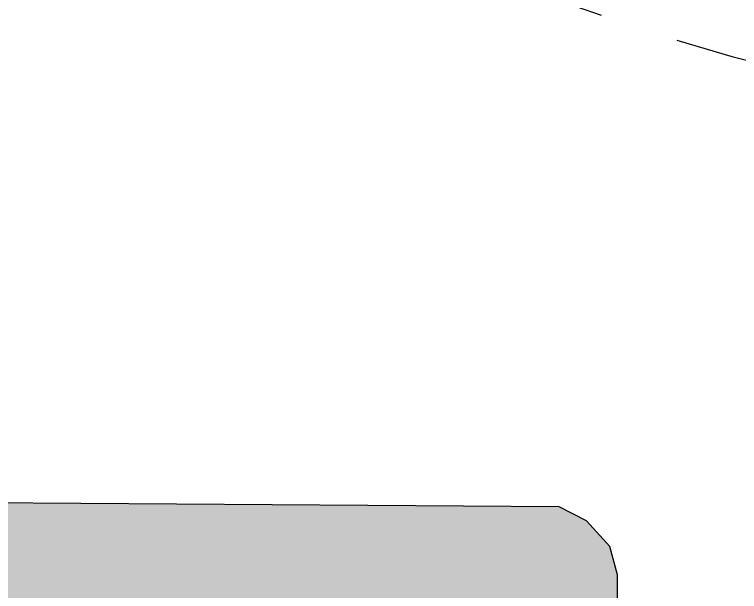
# Model space of a CAD drawing. Header units: millimetres. Extents: x -1573 to 210, y -360 to 557.
# Drawn here: x -503.982 to -499.898, y 14.194 to 17.445 of the extents above; entities that cross this region are included whole.
import ezdxf

# ---------------------------------------------------------------- set-up
doc = ezdxf.new("R2010")
doc.units = ezdxf.units.MM
doc.header["$LTSCALE"] = 2
doc.linetypes.add('CACHEX2', pattern=[0.75, 0.5, -0.25])
for name, color, linetype in [('CALQUE_7', 4, 'Continuous'), ('CARTOUCHE', 7, 'Continuous'), ('rosace', 7, 'Continuous')]:
    doc.layers.add(name, color=color, linetype=linetype)

# ---------------------------------------------------------------- blocks, each defined once
blk = doc.blocks.new('A$C581E6685')
at = {"layer": 'CALQUE_7'}
blk.add_hatch(color=142, dxfattribs=at).paths.add_polyline_path([(-57.6044, 1.2942), (-55.7571, 1.2723), (-54.1841, 7.7086), (-53.8179, 7.7086), (-55.3361, 1.2942), (-53.4884, 1.2723), (-51.8789, 7.7086), (-51.5133, 7.7086), (-53.0497, 1.2723), (-51.2024, 1.2723), (-49.7569, 7.1203), (-49.6472, 7.6001), (-49.6472, 8.0362), (-49.7203, 8.3029), (-49.94, 8.5428), (-50.1962, 8.6736), (-56.4887, 8.7182), (-56.2329, 8.4995), (-56.1047, 8.1721), (-56.068, 7.7579), (-56.4887, 5.9469)])
at = {"layer": 'CALQUE_7', "color": 142}
blk.add_lwpolyline([(-57.6044, 1.2942), (-55.7571, 1.2723), (-54.1841, 7.7086), (-53.8179, 7.7086), (-55.3361, 1.2942), (-53.4884, 1.2723), (-51.8788, 7.7086), (-51.5133, 7.7086), (-53.0497, 1.2723), (-51.2016, 1.2723), (-49.7569, 7.1203), (-49.6472, 7.6001), (-49.6472, 8.0362), (-49.7203, 8.3029), (-49.94, 8.5428), (-50.1962, 8.6747), (-56.4887, 8.7182), (-56.2325, 8.4995), (-56.1045, 8.1721), (-56.068, 7.7579), (-56.4887, 5.9469)], close=True, dxfattribs=at)
at = {"layer": 'rosace', "color": 32, "linetype": 'CACHEX2', "ltscale": 1.5}
blk.add_ellipse((-38.0538, 23.8138), major_axis=(-19.0311, -3.534), ratio=0.590567, dxfattribs=at)
at = {"layer": 'rosace', "color": 32}
blk.add_ellipse((-37.6144, 23.8499), major_axis=(-13.5768, -4.2839), ratio=0.791971, dxfattribs=at)

msp = doc.modelspace()

# ---------------------------------------------------------------- linework, layer by layer
at = {"layer": 'CARTOUCHE'}
msp.add_rational_spline([(-508.0665, 33.7081), (-508.0665, 22.8169), (-508.0665, 11.9258), (-508.0665, 8.0858), (-504.2265, 8.0858), (-458.6872, 8.0858), (-413.148, 8.0858), (-409.308, 8.0858), (-409.308, 11.9258), (-409.308, 22.8169), (-409.308, 33.7081), (-409.308, 37.5481), (-413.148, 37.5481), (-458.6872, 37.5481), (-504.2265, 37.5481), (-508.0665, 37.5481), (-508.0665, 33.7081)], [1, 1, 1, 0.707106781187, 1, 1, 1, 0.707106781187, 1, 1, 1, 0.707106781187, 1, 1, 1, 0.707106781187, 1], degree=2, knots=[0, 0, 0, 1, 1, 2.570796, 2.570796, 3.570796, 3.570796, 5.141593, 5.141593, 6.141593, 6.141593, 7.712389, 7.712389, 8.712389, 8.712389, 10.283185, 10.283185, 10.283185], dxfattribs=at)

# ---------------------------------------------------------------- block references
at = {"layer": 'CARTOUCHE', "xscale": 0.6, "yscale": 0.6, "zscale": 0.6}
msp.add_blockref('A$C581E6685', (-470.7958, 9.4664), dxfattribs=at)

doc.saveas('drawing.dxf')
